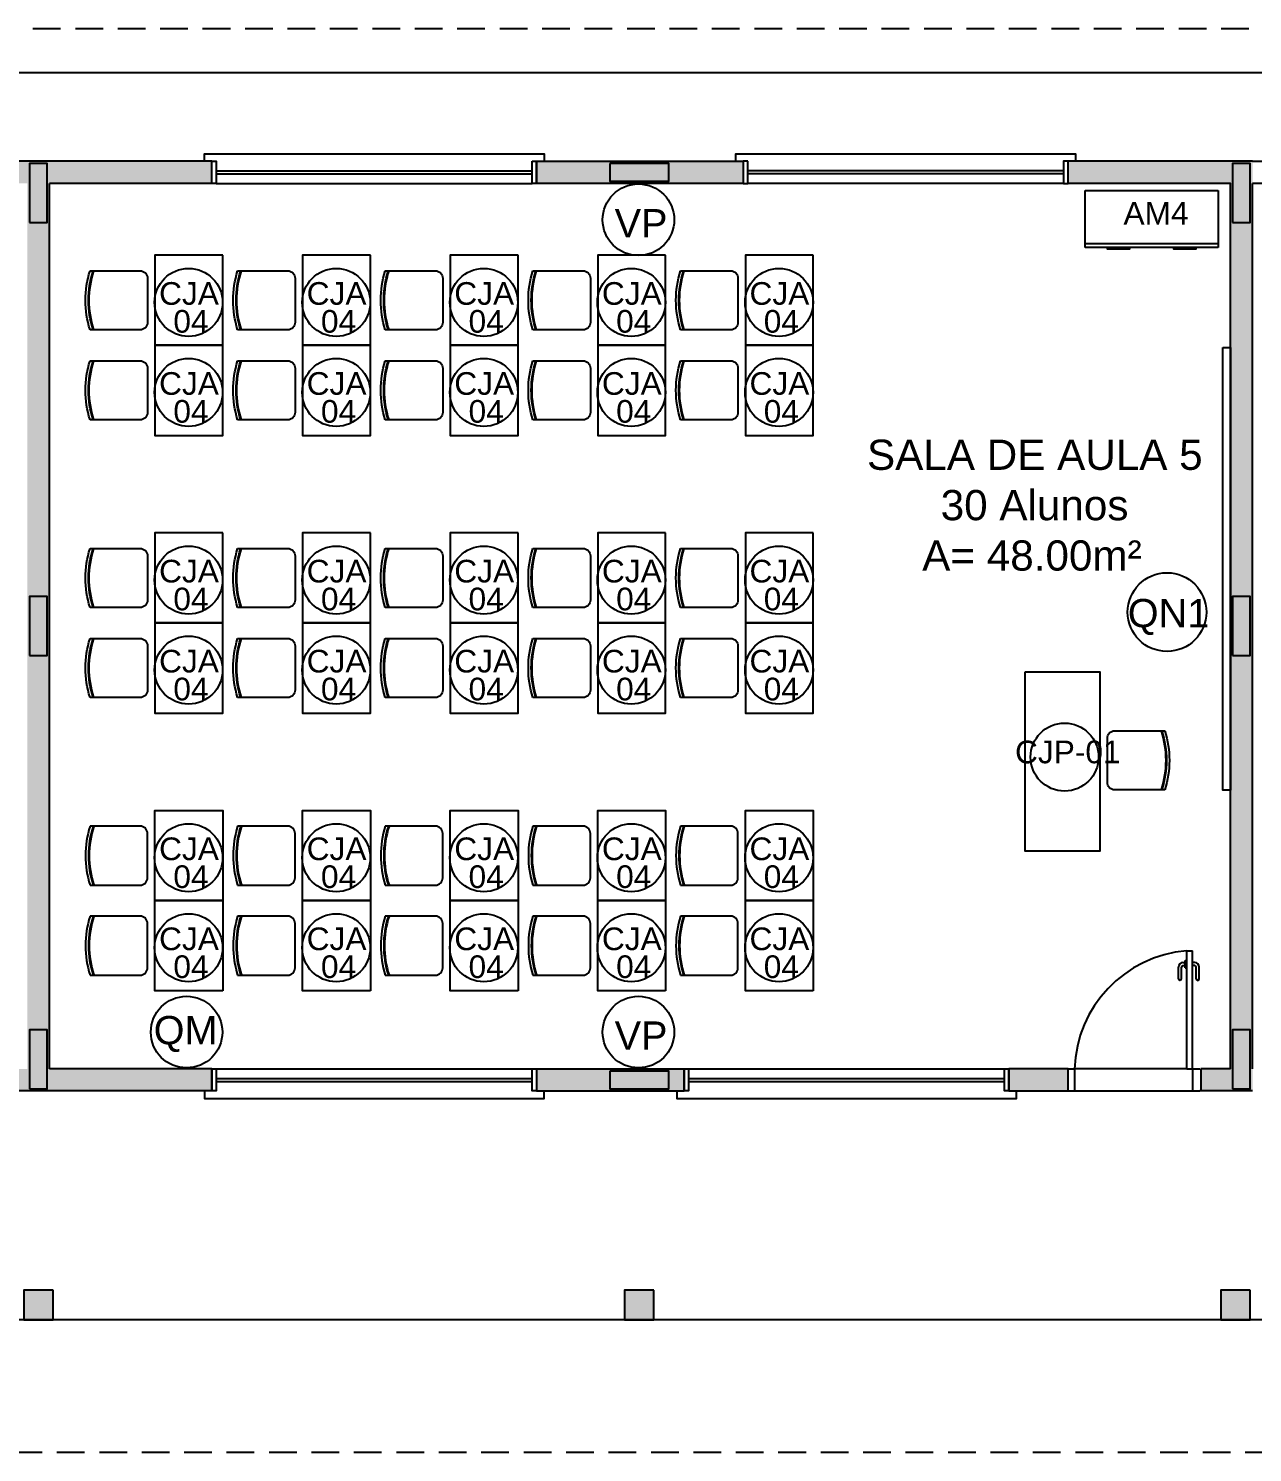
# Model space of a CAD drawing. Extents: x 247 to 523, y 32 to 113.
# Drawn here: x 322.6 to 330.9, y 89.72 to 99.37 of the extents above; entities that cross this region are included whole.
import ezdxf

# ---------------------------------------------------------------- set-up
doc = ezdxf.new("R2010")
doc.units = 0
doc.header["$LTSCALE"] = 0.005
doc.linetypes.add('TRACEJADO_G', pattern=[0.375, 0.25, -0.125])
doc.layers.get('0').update_dxf_attribs({"linetype": 'CONTINUOUS'})
for name, color, linetype in [('A-COTAS', 1, 'CONTINUOUS'), ('A-HACHURAPARED', 254, 'CONTINUOUS'), ('A-MOBILIARIO', 1, 'CONTINUOUS'), ('A-PAREDE', 5, 'CONTINUOUS'), ('A-PILAR', 6, 'CONTINUOUS'), ('A-PISOS-CTEL', 2, 'TRACEJADO_G'), ('A-PISOS-NIVEL', 1, 'CONTINUOUS'), ('A-PORTA', 3, 'CONTINUOUS'), ('A-SOLEIRA', 1, 'CONTINUOUS'), ('AR-ESQ', 2, 'CONTINUOUS'), ('AR-TXT', 1, 'CONTINUOUS'), ('ARQ-TXT-1_050', 2, 'CONTINUOUS'), ('Layout', 1, 'CONTINUOUS')]:
    doc.layers.add(name, color=color, linetype=linetype)
doc.styles.add('ESC-50-A20', font='arial.ttf', dxfattribs={"height": 0.1})

# ---------------------------------------------------------------- blocks, each defined once
blk = doc.blocks.new('CADESCOLA')
blk.add_lwpolyline([(-0.2, 0.3895), (-0.2, 0.05, 0.414214), (-0.15, 0), (0.15, 0, 0.414214), (0.2, 0.05), (0.2, 0.3895)], format="xyb")
for radius, start, end in [(0.67, 72.63202, 107.36798), (0.65, 72.07979, 107.92021), (0.645, 72.07979, 107.92021)]:
    blk.add_arc((0, -0.25), radius, start, end)
blk = doc.blocks.new('AR2')
at = {"layer": 'Layout'}
for p, q in [((-90.11, 38.81), (-45.06, 38.81)), ((-90.11, 0), (-90.11, 38.81)), ((-45.06, 38.81), (0, 38.81)), ((0, 38.81), (0, 0)), ((-90.11, 2.85), (-45.06, 2.85)), ((-45.06, 0), (-90.11, 0)), ((-45.06, 2.85), (0, 2.85)), ((0, 0), (-45.06, 0))]:
    blk.add_line(p, q, dxfattribs=at)
for points in [[(-74.99, -0.53), (-60.18, -0.53), (-60.18, -1.06), (-74.99, -1.06)], [(-29.94, -0.53), (-15.12, -0.53), (-15.12, -1.06), (-29.94, -1.06)]]:
    blk.add_lwpolyline(points, close=True, dxfattribs=at)

msp = doc.modelspace()

# ---------------------------------------------------------------- hatches: boundary and pattern name
at = {"layer": 'A-COTAS'}
h = msp.add_hatch(color=253, dxfattribs=at)
h.dxf.hatch_style = 1
h.paths.add_polyline_path([(322.61172, 98.05666), (322.73172, 98.05666), (322.73172, 98.45666), (322.61172, 98.45666)])
h = msp.add_hatch(color=253, dxfattribs=at)
h.dxf.hatch_style = 1
h.paths.add_polyline_path([(326.54172, 98.45666), (326.54172, 98.33666), (326.94172, 98.33666), (326.94172, 98.45666)])
h = msp.add_hatch(color=253, dxfattribs=at)
h.dxf.hatch_style = 1
h.paths.add_polyline_path([(330.76172, 98.05666), (330.88172, 98.05666), (330.88172, 98.45666), (330.76172, 98.45666)])
h = msp.add_hatch(color=253, dxfattribs=at)
h.dxf.hatch_style = 1
h.paths.add_polyline_path([(322.61172, 92.18666), (322.73172, 92.18666), (322.73172, 92.58666), (322.61172, 92.58666)])
h = msp.add_hatch(color=253, dxfattribs=at)
h.dxf.hatch_style = 1
h.paths.add_polyline_path([(330.76172, 92.18666), (330.88172, 92.18666), (330.88172, 92.58666), (330.76172, 92.58666)])
h = msp.add_hatch(color=253, dxfattribs=at)
h.dxf.hatch_style = 1
h.paths.add_polyline_path([(326.54172, 92.30666), (326.54172, 92.18666), (326.94172, 92.18666), (326.94172, 92.30666)])
h = msp.add_hatch(color=253, dxfattribs=at)
h.dxf.hatch_style = 1
h.paths.add_polyline_path([(322.77172, 90.82166), (322.57172, 90.82166), (322.57172, 90.62166), (322.77172, 90.62166)])
h = msp.add_hatch(color=253, dxfattribs=at)
h.dxf.hatch_style = 1
h.paths.add_polyline_path([(326.84172, 90.82166), (326.64172, 90.82166), (326.64172, 90.62166), (326.84172, 90.62166)])
h = msp.add_hatch(color=253, dxfattribs=at)
h.dxf.hatch_style = 1
h.paths.add_polyline_path([(330.88172, 90.82166), (330.68172, 90.82166), (330.68172, 90.62166), (330.88172, 90.62166)])
at = {"layer": 'A-HACHURAPARED'}
h = msp.add_hatch(color=253, dxfattribs=at)
h.dxf.hatch_style = 1
h.paths.add_polyline_path([(323.84672, 98.47166), (321.49672, 98.47166), (321.49672, 98.32166), (322.59672, 98.32166), (322.59672, 92.32166), (322.39672, 92.32166), (322.39672, 92.17166), (323.84672, 92.17166), (323.84672, 92.32166), (322.74672, 92.32166), (322.74672, 98.32166), (323.84672, 98.32166)])
h.paths.add_polyline_path([(322.61172, 98.45666), (322.73172, 98.45666), (322.73172, 98.05666), (322.61172, 98.05666)], flags=16)
h.paths.add_polyline_path([(322.61172, 92.58666), (322.73172, 92.58666), (322.73172, 92.18666), (322.61172, 92.18666)], flags=16)
h = msp.add_hatch(color=253, dxfattribs=at)
h.dxf.hatch_style = 1
h.paths.add_polyline_path([(327.44672, 98.47166), (326.04672, 98.47166), (326.04672, 98.32166), (327.44672, 98.32166)])
h.paths.add_polyline_path([(326.54172, 98.45666), (326.94172, 98.45666), (326.94172, 98.33666), (326.54172, 98.33666)], flags=16)
h = msp.add_hatch(color=253, dxfattribs=at)
h.dxf.hatch_style = 1
h.paths.add_polyline_path([(330.89672, 98.47166), (329.64672, 98.47166), (329.64672, 98.32166), (330.74672, 98.32166), (330.74672, 92.32166), (330.54672, 92.32166), (330.54672, 92.17166), (330.89672, 92.17166)])
h.paths.add_polyline_path([(330.76172, 98.45666), (330.88172, 98.45666), (330.88172, 98.05666), (330.76172, 98.05666)], flags=16)
h.paths.add_polyline_path([(330.76172, 92.58666), (330.88172, 92.58666), (330.88172, 92.18666), (330.76172, 92.18666)], flags=16)
h = msp.add_hatch(dxfattribs=at)
h.set_pattern_fill('ANGLE', color=253)
h.set_pattern_definition([(0, (84.715, 34.5555), (0, 6.985), [5.08, -1.905]), (90, (84.715, 34.5555), (-6.985, 4e-16), [5.08, -1.905])])
h.paths.add_polyline_path([(330.89672, 92.17166), (331.99672, 92.17166), (331.99672, 92.32166), (330.89672, 92.32166)])
h.paths.add_polyline_path([(330.89672, 98.47166), (331.99672, 98.47166), (331.99672, 98.32166), (330.89672, 98.32166)])
h = msp.add_hatch(color=253, dxfattribs=at)
h.dxf.hatch_style = 1
h.paths.add_polyline_path([(327.04672, 92.32166), (326.04672, 92.32166), (326.04672, 92.17166), (327.04672, 92.17166)])
h.paths.add_polyline_path([(326.54172, 92.30666), (326.94172, 92.30666), (326.94172, 92.18666), (326.54172, 92.18666)], flags=16)
h = msp.add_hatch(color=253, dxfattribs=at)
h.dxf.hatch_style = 1
h.paths.add_polyline_path([(329.64672, 92.32166), (329.24672, 92.32166), (329.24672, 92.17166), (329.64672, 92.17166)])

# ---------------------------------------------------------------- linework, layer by layer
at = {"layer": 'A-MOBILIARIO'}
msp.add_lwpolyline([(330.69672, 97.20916), (330.74672, 97.20916), (330.74672, 94.20916), (330.69672, 94.20916)], close=True, dxfattribs=at)
at = {"layer": 'A-PAREDE'}
for p, q in [((323.84672, 98.32166), (323.84672, 98.47166)), ((329.64672, 98.32166), (329.64672, 98.47166)), ((322.74672, 92.32166), (322.74672, 98.32166)), ((323.84672, 98.32166), (322.74672, 98.32166)), ((322.74672, 92.32166), (322.74672, 98.32166)), ((330.74672, 92.32166), (330.74672, 98.32166)), ((330.89672, 92.32166), (330.89672, 98.32166)), ((323.84672, 92.32166), (322.74672, 92.32166)), ((323.84672, 92.32166), (323.84672, 92.17166)), ((326.04672, 92.32166), (327.04672, 92.32166)), ((326.04672, 92.32166), (326.04672, 92.17166)), ((327.04672, 92.32166), (327.04672, 92.17166)), ((329.24672, 92.17166), (329.24672, 92.32166)), ((330.54672, 92.32166), (330.54672, 92.17166)), ((330.74672, 92.32166), (330.54672, 92.32166)), ((323.84672, 92.17166), (322.39084, 92.17166)), ((326.04672, 92.17166), (327.04672, 92.17166)), ((330.89672, 92.17166), (330.54084, 92.17166))]:
    msp.add_line(p, q, dxfattribs=at)
for points in [[(323.84672, 98.47166), (321.49672, 98.47166)], [(330.89672, 98.47166), (329.64672, 98.47166)], [(330.89672, 98.47166), (331.99672, 98.47166), (331.99672, 98.32166), (330.89672, 98.32166)], [(330.74672, 92.32166), (330.74672, 92.32166), (330.74672, 98.32166), (329.64672, 98.32166)]]:
    msp.add_lwpolyline(points, dxfattribs=at)
for points in [[(322.61172, 98.05666), (322.73172, 98.05666), (322.73172, 98.45666), (322.61172, 98.45666)], [(327.44672, 98.47166), (327.44672, 98.32166), (326.04672, 98.32166), (326.04672, 98.47166)], [(326.54172, 98.45666), (326.54172, 98.33666), (326.94172, 98.33666), (326.94172, 98.45666)], [(330.76172, 98.05666), (330.88172, 98.05666), (330.88172, 98.45666), (330.76172, 98.45666)], [(330.76172, 95.12166), (330.88172, 95.12166), (330.88172, 95.52166), (330.76172, 95.52166)], [(322.61172, 92.18666), (322.73172, 92.18666), (322.73172, 92.58666), (322.61172, 92.58666)], [(330.76172, 92.18666), (330.88172, 92.18666), (330.88172, 92.58666), (330.76172, 92.58666)], [(326.54172, 92.30666), (326.54172, 92.18666), (326.94172, 92.18666), (326.94172, 92.30666)], [(329.64672, 92.32166), (329.24672, 92.32166), (329.24672, 92.17166), (329.64672, 92.17166)], [(322.77172, 90.82166), (322.57172, 90.82166), (322.57172, 90.62166), (322.77172, 90.62166)], [(326.84172, 90.82166), (326.64172, 90.82166), (326.64172, 90.62166), (326.84172, 90.62166)], [(330.88172, 90.82166), (330.68172, 90.82166), (330.68172, 90.62166), (330.88172, 90.62166)]]:
    msp.add_lwpolyline(points, close=True, dxfattribs=at)
at = {"layer": 'A-PILAR', "color": 6}
msp.add_lwpolyline([(322.61172, 95.12166), (322.73172, 95.12166), (322.73172, 95.52166), (322.61172, 95.52166)], close=True, dxfattribs=at)
at = {"layer": 'A-PISOS-CTEL', "color": 1, "linetype": 'TRACEJADO_G', "ltscale": 150}
msp.add_lwpolyline([(280.94672, 99.37166), (339.94672, 99.37166), (339.94672, 89.72166), (280.94672, 89.72166)], close=True, dxfattribs=at)
at = {"layer": 'A-PISOS-NIVEL'}
msp.add_line((339.64672, 99.07166), (281.24672, 99.07166), dxfattribs=at)
at = {"layer": 'A-PISOS-NIVEL', "color": 2}
msp.add_line((339.04672, 90.62166), (314.44672, 90.62166), dxfattribs=at)
at = {"layer": 'A-PORTA', "color": 1}
for p, q in [((330.42495, 93.04129), (330.43995, 93.04129)), ((330.43995, 93.00629), (330.43995, 93.05629)), ((330.43995, 93.05629), (330.44495, 93.05629)), ((330.48995, 93.05629), (330.48495, 93.05629)), ((330.48995, 93.00629), (330.48995, 93.05629)), ((330.50495, 93.04129), (330.48995, 93.04129)), ((330.39495, 92.93129), (330.39495, 93.01129)), ((330.41495, 92.93129), (330.41495, 93.01129)), ((330.42495, 93.02129), (330.43995, 93.02129)), ((330.43995, 93.00629), (330.44495, 93.00629)), ((330.48995, 93.00629), (330.48495, 93.00629)), ((330.50495, 93.02129), (330.48995, 93.02129)), ((330.51495, 92.93129), (330.51495, 93.01129)), ((330.53495, 92.93129), (330.53495, 93.01129))]:
    msp.add_line(p, q, dxfattribs=at)
for centre, radius, start, end in [((330.51994, 92.29488), 0.82954, 94.778783, 178.149871), ((330.42495, 93.01129), 0.03, 90, 180), ((330.50495, 93.01129), 0.03, 0, 90), ((330.40495, 92.93129), 0.01, 180, 0), ((330.42495, 93.01129), 0.01, 90, 180), ((330.50495, 93.01129), 0.01, 0, 90), ((330.52495, 92.93129), 0.01, 180, 0)]:
    msp.add_arc(centre, radius, start, end, dxfattribs=at)
at = {"layer": 'A-SOLEIRA'}
for p, q in [((330.45084, 92.32166), (329.69084, 92.32166)), ((329.69084, 92.17166), (330.49084, 92.17166))]:
    msp.add_line(p, q, dxfattribs=at)
at = {"layer": 'AR-ESQ'}
for p, q in [((323.87672, 98.40666), (326.01672, 98.40666)), ((323.87672, 98.38666), (326.01672, 98.38666)), ((329.61672, 98.40666), (327.47672, 98.40666)), ((329.61672, 98.38666), (327.47672, 98.38666)), ((330.45084, 92.32166), (330.45084, 93.12166)), ((330.45084, 93.12166), (330.49084, 93.12166)), ((330.49084, 92.32166), (330.49084, 93.12166)), ((323.87672, 92.25666), (326.01672, 92.25666)), ((327.07672, 92.25666), (329.21672, 92.25666)), ((329.64084, 92.32166), (329.69084, 92.32166)), ((329.69084, 92.32166), (329.69084, 92.17166)), ((330.45084, 92.32166), (330.49084, 92.32166)), ((330.49084, 92.32166), (330.49084, 92.17166)), ((330.49084, 92.32166), (330.54084, 92.32166)), ((323.87672, 92.23666), (326.01672, 92.23666)), ((327.07672, 92.23666), (329.21672, 92.23666)), ((329.64084, 92.17166), (329.69084, 92.17166)), ((330.49084, 92.17166), (330.54084, 92.17166))]:
    msp.add_line(p, q, dxfattribs=at)
at = {"layer": 'AR-ESQ', "color": 1}
for p, q in [((323.87672, 98.32166), (326.01672, 98.32166)), ((329.61672, 98.32166), (327.47672, 98.32166)), ((323.87672, 92.32166), (326.01672, 92.32166)), ((327.07672, 92.32166), (329.21672, 92.32166))]:
    msp.add_line(p, q, dxfattribs=at)
for points in [[(323.79672, 98.47166), (323.79672, 98.52166), (326.09672, 98.52166), (326.09672, 98.47166)], [(327.39672, 98.47166), (327.39672, 98.52166), (329.69672, 98.52166), (329.69672, 98.47166)], [(323.79672, 92.17166), (323.79672, 92.12166), (326.09672, 92.12166), (326.09672, 92.17166)], [(326.99672, 92.17166), (326.99672, 92.12166), (329.29672, 92.12166), (329.29672, 92.17166)]]:
    msp.add_lwpolyline(points, dxfattribs=at)
at = {"layer": 'AR-ESQ'}
for points in [[(323.84672, 98.47166), (323.87672, 98.47166), (323.87672, 98.32166), (323.84672, 98.32166)], [(326.01672, 98.47166), (326.04672, 98.47166), (326.04672, 98.32166), (326.01672, 98.32166)], [(327.47672, 98.47166), (327.44672, 98.47166), (327.44672, 98.32166), (327.47672, 98.32166)], [(329.64672, 98.47166), (329.61672, 98.47166), (329.61672, 98.32166), (329.64672, 98.32166)], [(323.84672, 92.32166), (323.87672, 92.32166), (323.87672, 92.17166), (323.84672, 92.17166)], [(326.01672, 92.32166), (326.04672, 92.32166), (326.04672, 92.17166), (326.01672, 92.17166)], [(327.04672, 92.32166), (327.07672, 92.32166), (327.07672, 92.17166), (327.04672, 92.17166)], [(329.21672, 92.32166), (329.24672, 92.32166), (329.24672, 92.17166), (329.21672, 92.17166)]]:
    msp.add_lwpolyline(points, close=True, dxfattribs=at)
at = {"layer": 'AR-TXT', "color": 2}
for centre, radius in [((326.73637, 98.0757), 0.24235), ((330.3174, 95.41681), 0.26659), ((323.67542, 92.57074), 0.24235), ((326.73637, 92.57074), 0.24235)]:
    msp.add_circle(centre, radius, dxfattribs=at)
at = {"layer": 'AR-TXT'}
for centre in [(323.689, 97.51547), (324.689, 97.51547), (325.689, 97.51547), (326.689, 97.51547), (327.689, 97.51547), (323.689, 96.90547), (324.689, 96.90547), (325.689, 96.90547), (326.689, 96.90547), (327.689, 96.90547), (323.689, 95.63385), (324.689, 95.63385), (325.689, 95.63385), (326.689, 95.63385), (327.689, 95.63385), (323.689, 95.02385), (324.689, 95.02385), (325.689, 95.02385), (326.689, 95.02385), (327.689, 95.02385), (329.62329, 94.43449, 2), (323.689, 93.75223), (324.689, 93.75223), (325.689, 93.75223), (326.689, 93.75223), (327.689, 93.75223), (323.689, 93.14223), (324.689, 93.14223), (325.689, 93.14223), (326.689, 93.14223), (327.689, 93.14223)]:
    msp.add_circle(centre, 0.23029, dxfattribs=at)
at = {"layer": 'Layout', "elevation": -2}
for points in [[(323.92071, 97.83458), (323.46071, 97.83458), (323.46071, 97.22458), (323.92071, 97.22458)], [(324.92071, 97.83458), (324.46071, 97.83458), (324.46071, 97.22458), (324.92071, 97.22458)], [(324.92071, 97.83458), (324.46071, 97.83458), (324.46071, 97.22458), (324.92071, 97.22458)], [(325.92071, 97.83458), (325.46071, 97.83458), (325.46071, 97.22458), (325.92071, 97.22458)], [(326.92071, 97.83458), (326.46071, 97.83458), (326.46071, 97.22458), (326.92071, 97.22458)], [(327.92071, 97.83458), (327.46071, 97.83458), (327.46071, 97.22458), (327.92071, 97.22458)], [(323.92071, 97.22458), (323.46071, 97.22458), (323.46071, 96.61458), (323.92071, 96.61458)], [(324.92071, 97.22458), (324.46071, 97.22458), (324.46071, 96.61458), (324.92071, 96.61458)], [(324.92071, 97.22458), (324.46071, 97.22458), (324.46071, 96.61458), (324.92071, 96.61458)], [(325.92071, 97.22458), (325.46071, 97.22458), (325.46071, 96.61458), (325.92071, 96.61458)], [(326.92071, 97.22458), (326.46071, 97.22458), (326.46071, 96.61458), (326.92071, 96.61458)], [(327.92071, 97.22458), (327.46071, 97.22458), (327.46071, 96.61458), (327.92071, 96.61458)], [(323.92071, 95.95296), (323.46071, 95.95296), (323.46071, 95.34296), (323.92071, 95.34296)], [(324.92071, 95.95296), (324.46071, 95.95296), (324.46071, 95.34296), (324.92071, 95.34296)], [(324.92071, 95.95296), (324.46071, 95.95296), (324.46071, 95.34296), (324.92071, 95.34296)], [(325.92071, 95.95296), (325.46071, 95.95296), (325.46071, 95.34296), (325.92071, 95.34296)], [(326.92071, 95.95296), (326.46071, 95.95296), (326.46071, 95.34296), (326.92071, 95.34296)], [(327.92071, 95.95296), (327.46071, 95.95296), (327.46071, 95.34296), (327.92071, 95.34296)], [(323.92071, 95.34296), (323.46071, 95.34296), (323.46071, 94.73296), (323.92071, 94.73296)], [(324.92071, 95.34296), (324.46071, 95.34296), (324.46071, 94.73296), (324.92071, 94.73296)], [(324.92071, 95.34296), (324.46071, 95.34296), (324.46071, 94.73296), (324.92071, 94.73296)], [(325.92071, 95.34296), (325.46071, 95.34296), (325.46071, 94.73296), (325.92071, 94.73296)], [(326.92071, 95.34296), (326.46071, 95.34296), (326.46071, 94.73296), (326.92071, 94.73296)], [(327.92071, 95.34296), (327.46071, 95.34296), (327.46071, 94.73296), (327.92071, 94.73296)], [(323.92071, 93.46134), (323.46071, 93.46134), (323.46071, 94.07134), (323.92071, 94.07134)], [(324.92071, 93.46134), (324.46071, 93.46134), (324.46071, 94.07134), (324.92071, 94.07134)], [(324.92071, 93.46134), (324.46071, 93.46134), (324.46071, 94.07134), (324.92071, 94.07134)], [(325.92071, 93.46134), (325.46071, 93.46134), (325.46071, 94.07134), (325.92071, 94.07134)], [(326.92071, 93.46134), (326.46071, 93.46134), (326.46071, 94.07134), (326.92071, 94.07134)], [(327.92071, 93.46134), (327.46071, 93.46134), (327.46071, 94.07134), (327.92071, 94.07134)], [(323.92071, 92.85134), (323.46071, 92.85134), (323.46071, 93.46134), (323.92071, 93.46134)], [(324.92071, 92.85134), (324.46071, 92.85134), (324.46071, 93.46134), (324.92071, 93.46134)], [(324.92071, 92.85134), (324.46071, 92.85134), (324.46071, 93.46134), (324.92071, 93.46134)], [(325.92071, 92.85134), (325.46071, 92.85134), (325.46071, 93.46134), (325.92071, 93.46134)], [(326.92071, 92.85134), (326.46071, 92.85134), (326.46071, 93.46134), (326.92071, 93.46134)], [(327.92071, 92.85134), (327.46071, 92.85134), (327.46071, 93.46134), (327.92071, 93.46134)]]:
    msp.add_lwpolyline(points, close=True, dxfattribs=at)
at = {"layer": 'Layout'}
msp.add_lwpolyline([(329.35507, 95.00992), (329.35507, 93.79992), (329.86507, 93.79992), (329.86507, 95.00992)], close=True, dxfattribs=at)

# ---------------------------------------------------------------- block references
at = {"xscale": 0.01, "yscale": 0.01, "zscale": 0.01}
msp.add_blockref('AR2', (330.6642, 97.88662, -2), dxfattribs=at)
at = {"layer": 'Layout', "extrusion": (0, 0, -1), "zscale": -1}
for p, rotation in [((-323.41071, 97.52958, 2), 270), ((-324.41071, 97.52958, 2), 270), ((-324.41071, 97.52958, 2), 270), ((-325.41071, 97.52958, 2), 270), ((-326.41071, 97.52958, 2), 270), ((-327.41071, 97.52958, 2), 270), ((-323.41071, 96.91958, 2), 270), ((-324.41071, 96.91958, 2), 270), ((-324.41071, 96.91958, 2), 270), ((-325.41071, 96.91958, 2), 270), ((-326.41071, 96.91958, 2), 270), ((-327.41071, 96.91958, 2), 270), ((-323.41071, 95.64796, 2), 270), ((-324.41071, 95.64796, 2), 270), ((-324.41071, 95.64796, 2), 270), ((-325.41071, 95.64796, 2), 270), ((-326.41071, 95.64796, 2), 270), ((-327.41071, 95.64796, 2), 270), ((-323.41071, 95.03796, 2), 270), ((-324.41071, 95.03796, 2), 270), ((-324.41071, 95.03796, 2), 270), ((-325.41071, 95.03796, 2), 270), ((-326.41071, 95.03796, 2), 270), ((-327.41071, 95.03796, 2), 270), ((-329.91338, 94.41219), 90.00000000000001)]:
    msp.add_blockref('CADESCOLA', p, dxfattribs=dict(at, rotation=rotation))
at = {"layer": 'Layout', "extrusion": (0, 0, -1), "xscale": -1, "zscale": -1, "rotation": 270}
for p in [(-323.41071, 93.76634, 2), (-324.41071, 93.76634, 2), (-324.41071, 93.76634, 2), (-325.41071, 93.76634, 2), (-326.41071, 93.76634, 2), (-327.41071, 93.76634, 2), (-323.41071, 93.15634, 2), (-324.41071, 93.15634, 2), (-324.41071, 93.15634, 2), (-325.41071, 93.15634, 2), (-326.41071, 93.15634, 2), (-327.41071, 93.15634, 2)]:
    msp.add_blockref('CADESCOLA', p, dxfattribs=at)

# ---------------------------------------------------------------- texts
at = {"layer": 'AR-TXT', "style": 'ESC-50-A20'}
for s, p in [('AM4', (330.02248, 98.04276, -2)), ('CJA ', (323.48909, 97.49908, -2)), ('CJA ', (324.48909, 97.49908, -2)), ('CJA ', (325.48909, 97.49908, -2)), ('CJA ', (326.48909, 97.49908, -2)), ('CJA ', (327.48909, 97.49908, -2)), ('04', (323.5856, 97.31025, -2)), ('04', (324.5856, 97.31025, -2)), ('04', (325.5856, 97.31025, -2)), ('04', (326.5856, 97.31025, -2)), ('04', (327.5856, 97.31025, -2)), ('CJA ', (323.48909, 96.88908, -2)), ('CJA ', (324.48909, 96.88908, -2)), ('CJA ', (325.48909, 96.88908, -2)), ('CJA ', (326.48909, 96.88908, -2)), ('CJA ', (327.48909, 96.88908, -2)), ('04', (323.5856, 96.70025, -2)), ('04', (324.5856, 96.70025, -2)), ('04', (325.5856, 96.70025, -2)), ('04', (326.5856, 96.70025, -2)), ('04', (327.5856, 96.70025, -2)), ('CJA ', (323.48909, 95.61746, -2)), ('CJA ', (324.48909, 95.61746, -2)), ('CJA ', (325.48909, 95.61746, -2)), ('CJA ', (326.48909, 95.61746, -2)), ('CJA ', (327.48909, 95.61746, -2)), ('04', (323.5856, 95.42862, -2)), ('04', (324.5856, 95.42862, -2)), ('04', (325.5856, 95.42862, -2)), ('04', (326.5856, 95.42862, -2)), ('04', (327.5856, 95.42862, -2)), ('CJA ', (323.48909, 95.00746, -2)), ('CJA ', (324.48909, 95.00746, -2)), ('CJA ', (325.48909, 95.00746, -2)), ('CJA ', (326.48909, 95.00746, -2)), ('CJA ', (327.48909, 95.00746, -2)), ('04', (323.5856, 94.81862, -2)), ('04', (324.5856, 94.81862, -2)), ('04', (325.5856, 94.81862, -2)), ('04', (326.5856, 94.81862, -2)), ('04', (327.5856, 94.81862, -2)), ('CJP-01', (329.28797, 94.39194, 2)), ('CJA ', (323.48909, 93.73584, -2)), ('CJA ', (324.48909, 93.73584, -2)), ('CJA ', (325.48909, 93.73584, -2)), ('CJA ', (326.48909, 93.73584, -2)), ('CJA ', (327.48909, 93.73584, -2)), ('04', (323.5856, 93.547, -2)), ('04', (324.5856, 93.547, -2)), ('04', (325.5856, 93.547, -2)), ('04', (326.5856, 93.547, -2)), ('04', (327.5856, 93.547, -2)), ('CJA ', (323.48909, 93.12584, -2)), ('CJA ', (324.48909, 93.12584, -2)), ('CJA ', (325.48909, 93.12584, -2)), ('CJA ', (326.48909, 93.12584, -2)), ('CJA ', (327.48909, 93.12584, -2)), ('04', (323.5856, 92.937, -2)), ('04', (324.5856, 92.937, -2)), ('04', (325.5856, 92.937, -2)), ('04', (326.5856, 92.937, -2)), ('04', (327.5856, 92.937, -2))]:
    msp.add_text(s, height=0.1536, rotation=0.049747, dxfattribs=at).set_placement(p)
at = {"layer": 'ARQ-TXT-1_050', "style": 'ESC-50-A20'}
for s, p in [('VP', (326.57542, 97.95588, -2)), ('QN1', (330.05177, 95.31386, -2)), ('QM', (323.45257, 92.48776)), ('VP', (326.57542, 92.45091, -2))]:
    msp.add_text(s, height=0.192, dxfattribs=at).set_placement(p)
at = {"layer": 'ARQ-TXT-1_050', "insert": (327.79035, 96.58552), "char_height": 0.2048, "attachment_point": 1, "style": 'ESC-50-A20'}
msp.add_mtext_dynamic_manual_height_columns('\\pi0.49478;SALA DE AULA 5\\P\\pi0.99371;30 Alunos       \\P\\pi0.86858;A= 48.00m²', width=2.7657216, gutter_width=1, heights=[0], dxfattribs=at)

doc.saveas('drawing.dxf')
